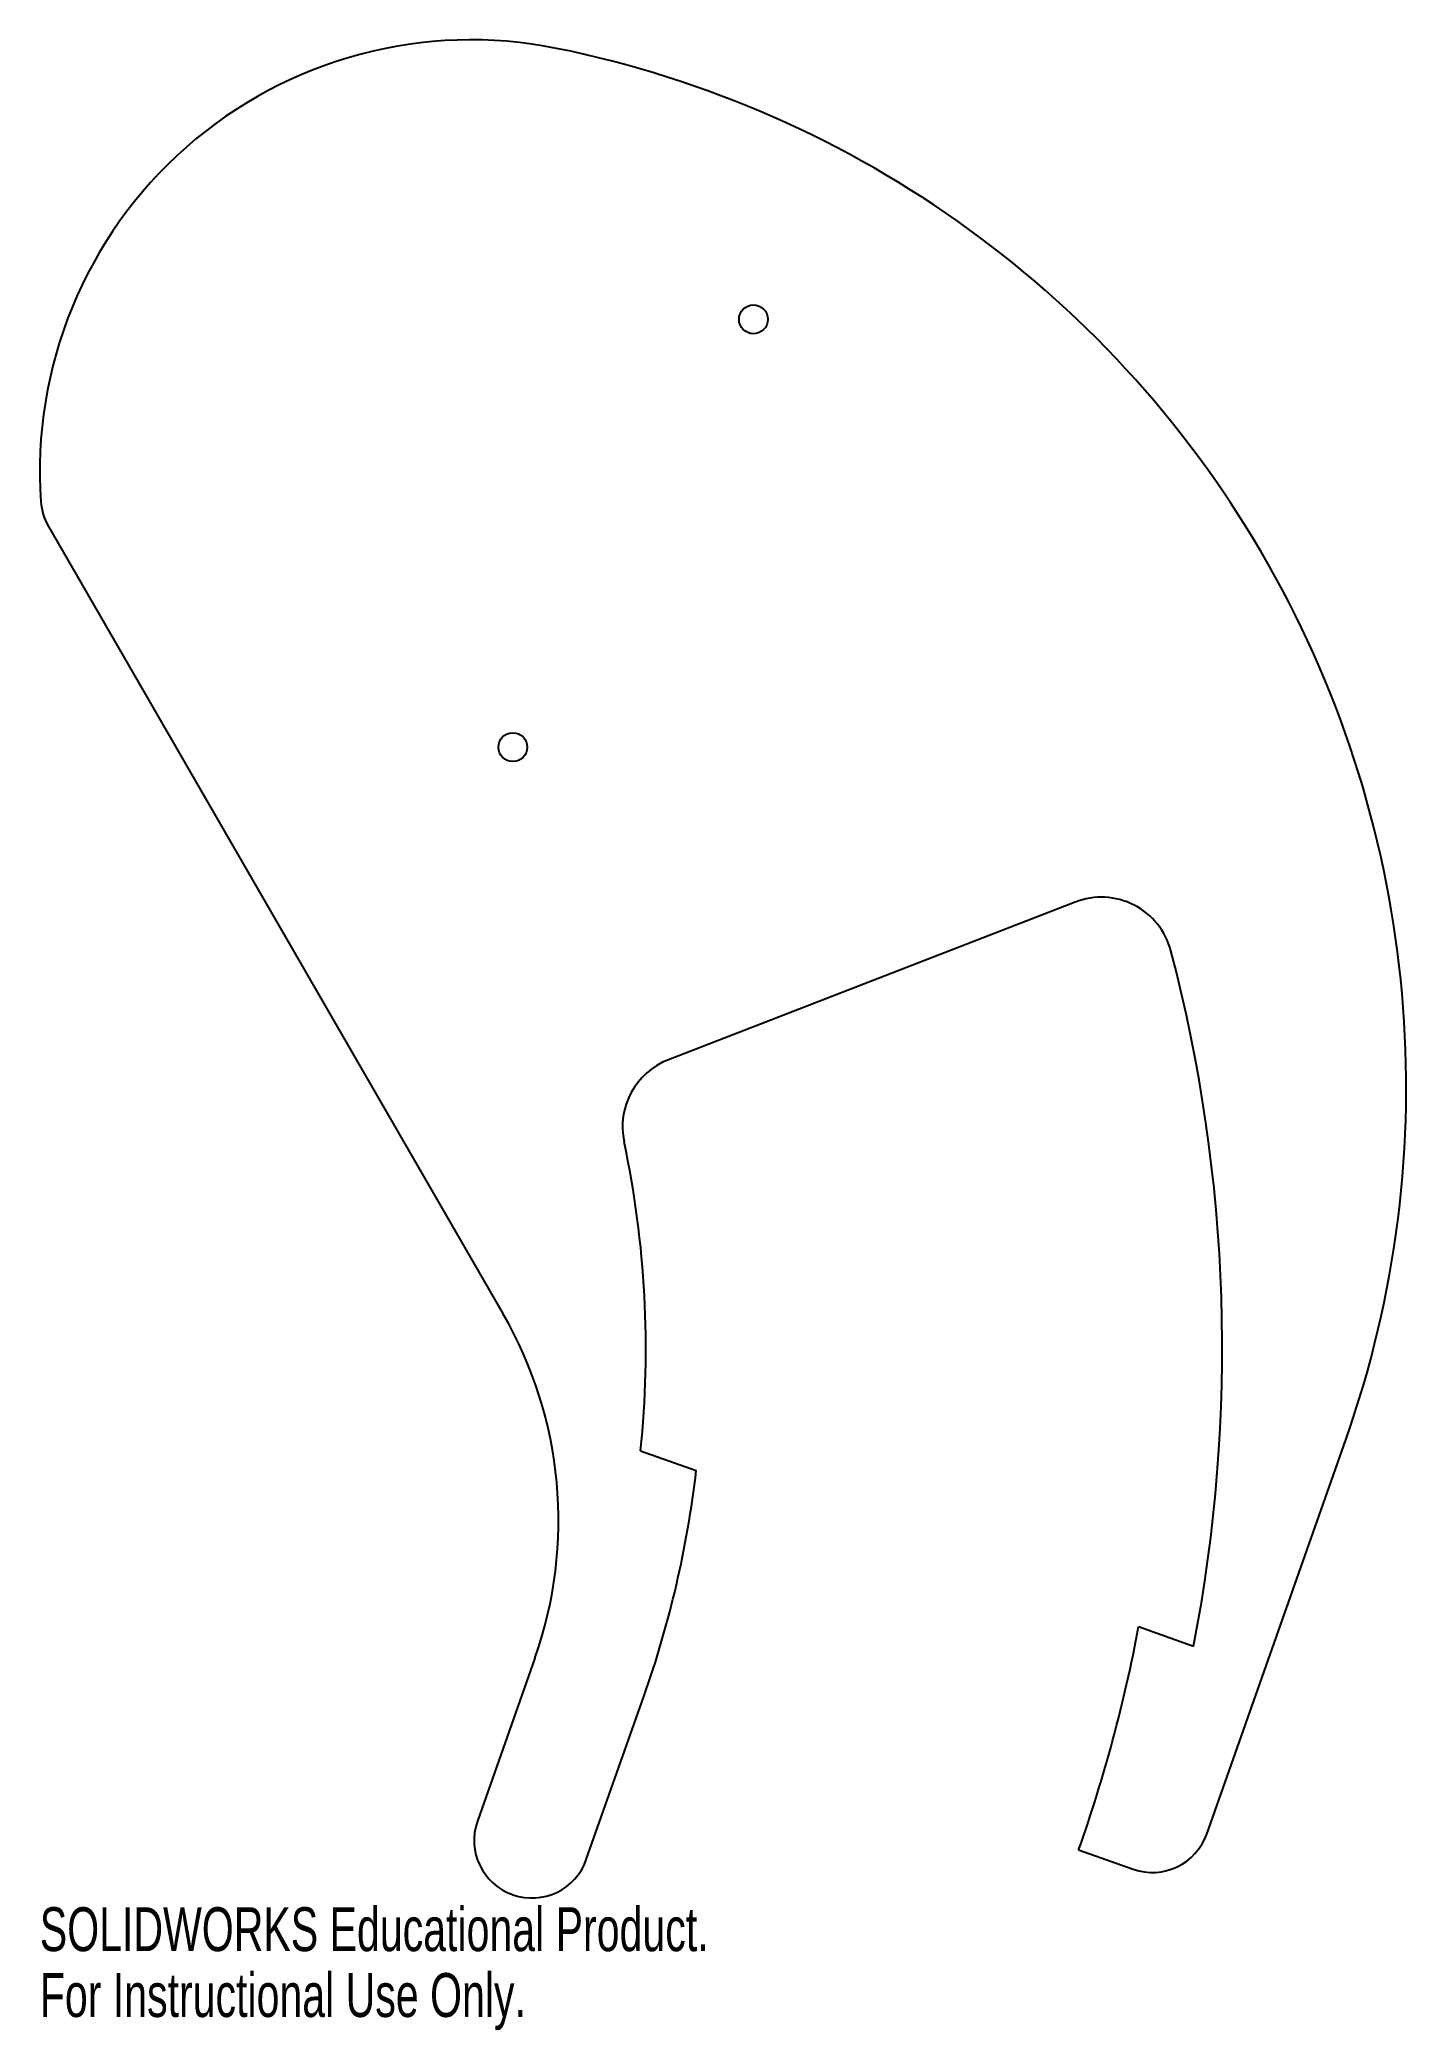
# Model space of a CAD drawing. Header units: inches. Extents: x -3.88 to 2.05, y -1 to 7.63.
import ezdxf

# ---------------------------------------------------------------- set-up
doc = ezdxf.new("R2010")
doc.units = ezdxf.units.IN
doc.header["$MEASUREMENT"] = 0
doc.styles.add('SLDTEXTSTYLE0', font='TXT', dxfattribs={"width": 0.7})

msp = doc.modelspace()

# ---------------------------------------------------------------- linework, layer by layer
at = {"color": 7, "linetype": 'Continuous', "lineweight": 25}
for p, q in [((-3.8405, 5.5187), (-1.8682, 2.1025)), ((0.6132, 3.8895), (-1.151, 3.2058)), ((1.1834, -0.1525), (1.7866, 1.5569)), ((-1.2725, 1.5095), (-1.0305, 1.4241)), ((0.8882, 0.747), (1.1266, 0.6629)), ((-1.7303, 0.6106), (-1.9799, -0.0966)), ((-1.5077, -0.2633), (-1.2581, 0.444)), ((0.6279, -0.2216), (0.8644, -0.3051)), ((-1.8274, -0.4156), (-1.8266, -0.4158))]:
    msp.add_line(p, q, dxfattribs=at)
for centre in [(-0.7828, 6.4171), (-1.8264, 4.5615)]:
    msp.add_circle(centre, 0.0625, dxfattribs=at)
for centre, radius, start, end in [((-2.0075, 5.7586), 1.8706, 78.5609, 184.06763), ((-2.5481, 3.0867), 4.5968, 340.56227, 78.5609), ((-3.624, 5.6437), 0.25, 184.06763, 210), ((0.7261, 3.5981), 0.3125, 14.69375, 111.18803), ((-5.5383, 1.9544), 6.7889, 349.0327, 14.70178), ((-1.0384, 2.9146), 0.3123, 111.14295, 192.0822), ((-5.5383, 1.9544), 4.2889, 354.04541, 12.04185), ((-3.4197, 1.2068), 1.7915, 340.56227, 30), ((-5.5383, 1.9545), 4.5389, 340.56187, 353.2895), ((-5.5383, 1.9544), 6.5389, 340.56257, 349.35937), ((-1.7442, -0.1798), 0.25, 160.56227, 250.56227), ((0.9476, -0.0693), 0.25, 250.56227, 340.56227), ((-1.7434, -0.1801), 0.25, 250.56227, 340.56187)]:
    msp.add_arc(centre, radius, start, end, dxfattribs=at)

# ---------------------------------------------------------------- texts
at = {"color": 7, "linetype": 'Continuous', "char_height": 0.1903, "attachment_point": 1, "style": 'SLDTEXTSTYLE0'}
for s, insert in [('SOLIDWORKS Educational Product.', (-3.8781, -0.4702)), ('For Instructional Use Only.', (-3.8781, -0.7557))]:
    msp.add_mtext(s, dxfattribs=dict(at, insert=insert))

doc.saveas('drawing.dxf')
